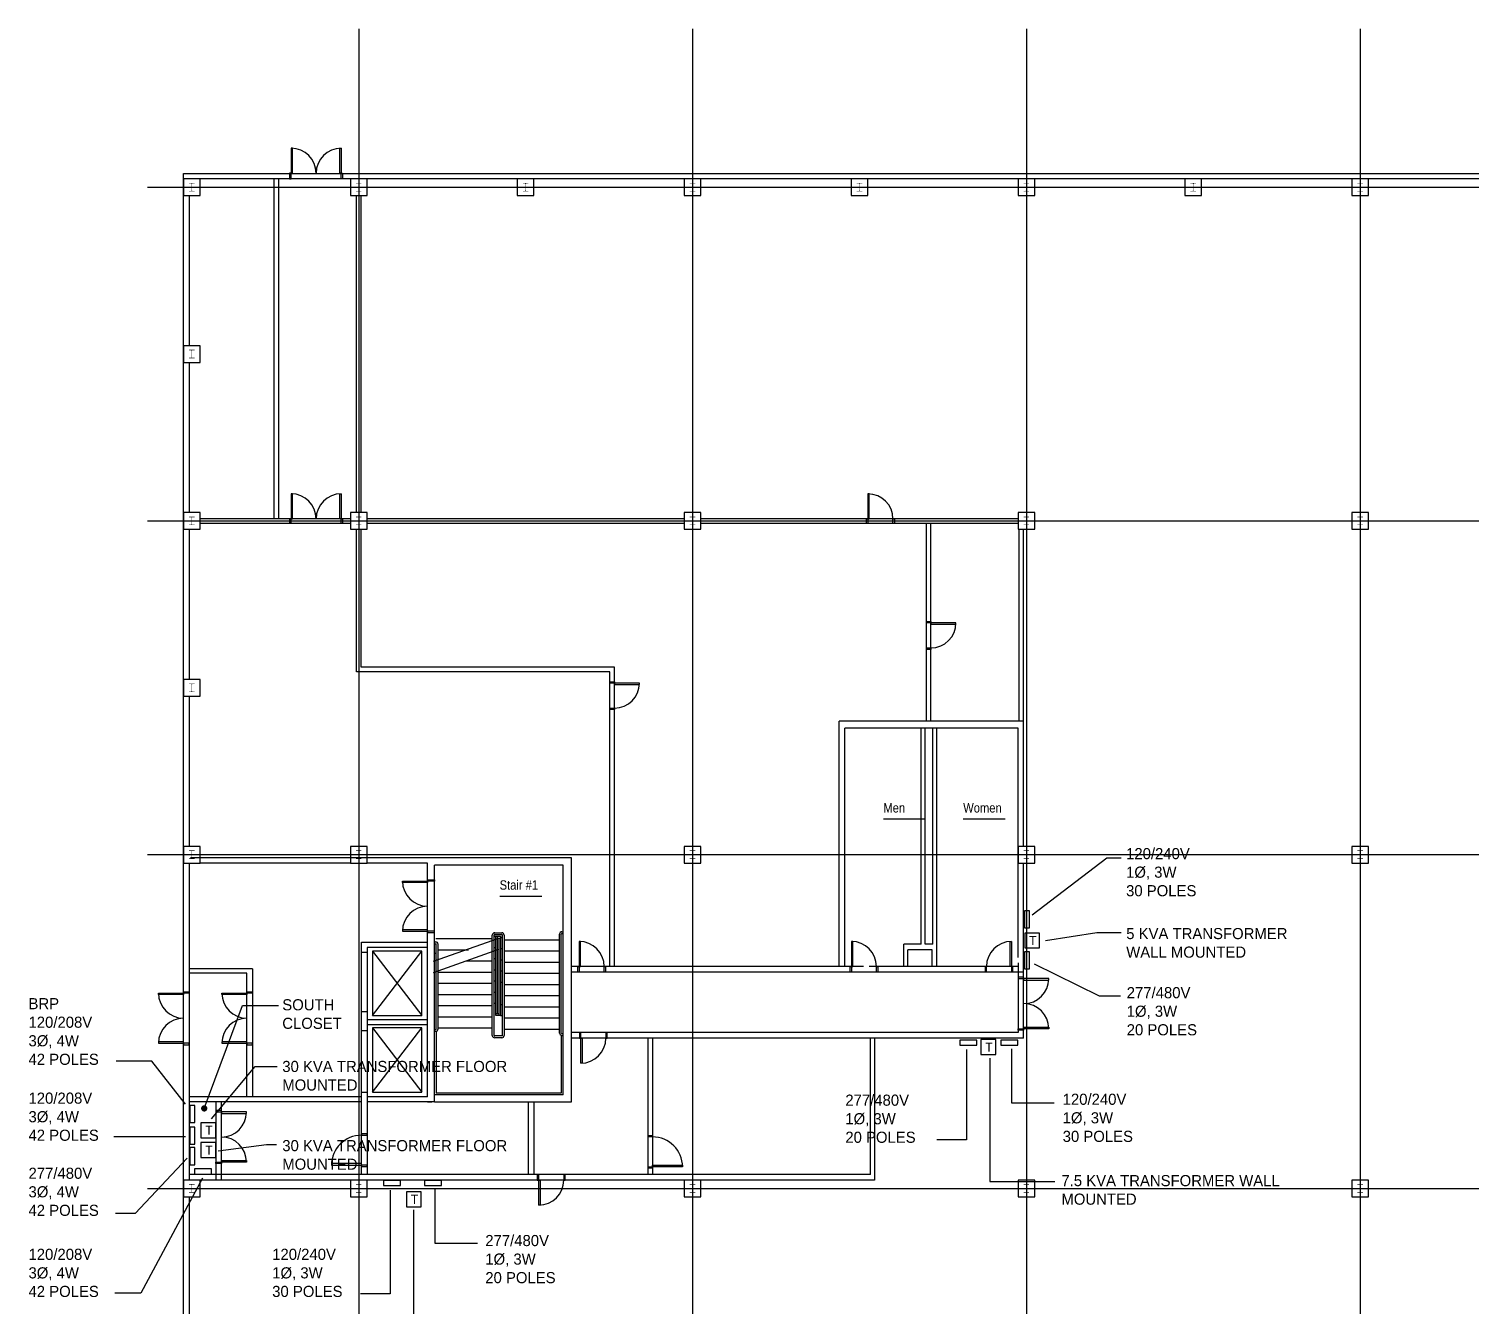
# Model space of a CAD drawing. Header units: inches. Extents: x 6906 to 14988, y -851 to 13048.
# Drawn here: x 6979 to 9053, y 11211 to 13048 of the extents above; entities that cross this region are included whole.
import ezdxf

# ---------------------------------------------------------------- set-up
doc = ezdxf.new("R2010")
doc.units = ezdxf.units.IN
doc.header["$MEASUREMENT"] = 0
doc.layers.add('E-TEXT', color=7, linetype='Continuous')
doc.styles.add('Xref1$0$arial_.85w', font='ARIAL.TTF', dxfattribs={"width": 0.85})
doc.dimstyles.get("Standard").update_dxf_attribs({"dimtxt": 0.18, "dimasz": 0.18, "dimexe": 0.18, "dimexo": 0.0625, "dimgap": 0.09, "dimtad": 0, "dimtih": 1, "dimtoh": 1, "dimdec": 4, "dimzin": 0, "dimdsep": 46, "dimtxsty": 'Standard', "dimcen": 0.09, "dimadec": 0, "dimazin": 0, "dimtfac": 1, "dimtdec": 4, "dimtofl": 0, "dimtmove": 0, "dimatfit": 3, "dimfxl": 0, "dimtolj": 1, "dimtzin": 0, "dimarcsym": 0})

# ---------------------------------------------------------------- blocks, each defined once
blk = doc.blocks.new('Xref1$0$roomname_left_justified')
at = {"linetype": 'Continuous'}
blk.add_line((0.559, 0), (0, 0), dxfattribs=at)
at = {"color": 0, "linetype": 'Continuous', "style": 'Xref1$0$arial_.85w', "width": 0.85}
for tag, p in [('ROOM_NAME', (-0.001, 0.09)), ('ROOM#', (0.004, -0.197))]:
    blk.add_attdef(tag, p, '', height=0.125, dxfattribs=at)
blk = doc.blocks.new('GROUND FL')
h = blk.add_hatch(color=256)
edge = h.paths.add_edge_path()
edge.add_line((-5996, -233.8), (-6004, -233.8))
edge.add_line((-6004, -233.8), (-6004, -233.1))
edge.add_line((-6004, -233.1), (-6001, -233.1))
edge.add_arc((-6001, -232.3), 0.75, 270.0217, 360.0217)
edge.add_line((-6000.2, -232.3), (-6000.3, -223.1))
edge.add_arc((-6001, -223.1), 0.75, 0.0217, 90.0217)
edge.add_line((-6001, -222.4), (-6004, -222.4))
edge.add_line((-6004, -222.4), (-6004, -221.6))
edge.add_line((-6004, -221.6), (-5996, -221.6))
edge.add_line((-5996, -221.6), (-5996, -222.4))
edge.add_line((-5996, -222.4), (-5999, -222.4))
edge.add_arc((-5999, -223.1), 0.75, 90.0217, 180.0217)
edge.add_line((-5999.8, -223.1), (-5999.7, -232.3))
edge.add_arc((-5999, -232.3), 0.75, 180.0217, 270.0217)
edge.add_line((-5999, -233.1), (-5996, -233.1))
edge.add_line((-5996, -233.1), (-5996, -233.8))
h = blk.add_hatch(color=256)
edge = h.paths.add_edge_path()
edge.add_line((-5756, -233.8), (-5764, -233.8))
edge.add_line((-5764, -233.8), (-5764, -233.1))
edge.add_line((-5764, -233.1), (-5761, -233.1))
edge.add_arc((-5761, -232.3), 0.75, 270.0217, 360.0217)
edge.add_line((-5760.2, -232.3), (-5760.3, -223.1))
edge.add_arc((-5761, -223.1), 0.75, 0.0217, 90.0217)
edge.add_line((-5761, -222.4), (-5764, -222.4))
edge.add_line((-5764, -222.4), (-5764, -221.6))
edge.add_line((-5764, -221.6), (-5756, -221.6))
edge.add_line((-5756, -221.6), (-5756, -222.4))
edge.add_line((-5756, -222.4), (-5759, -222.4))
edge.add_arc((-5759, -223.1), 0.75, 90.0217, 180.0217)
edge.add_line((-5759.8, -223.1), (-5759.7, -232.3))
edge.add_arc((-5759, -232.3), 0.75, 180.0217, 270.0217)
edge.add_line((-5759, -233.1), (-5756, -233.1))
edge.add_line((-5756, -233.1), (-5756, -233.8))
h = blk.add_hatch(color=256)
edge = h.paths.add_edge_path()
edge.add_line((-5516, -233.8), (-5524, -233.8))
edge.add_line((-5524, -233.8), (-5524, -233.1))
edge.add_line((-5524, -233.1), (-5521, -233.1))
edge.add_arc((-5521, -232.3), 0.75, 270.0217, 360.0217)
edge.add_line((-5520.2, -232.3), (-5520.3, -223.1))
edge.add_arc((-5521, -223.1), 0.75, 0.0217, 90.0217)
edge.add_line((-5521, -222.4), (-5524, -222.4))
edge.add_line((-5524, -222.4), (-5524, -221.6))
edge.add_line((-5524, -221.6), (-5516, -221.6))
edge.add_line((-5516, -221.6), (-5516, -222.4))
edge.add_line((-5516, -222.4), (-5519, -222.4))
edge.add_arc((-5519, -223.1), 0.75, 90.0217, 180.0217)
edge.add_line((-5519.8, -223.1), (-5519.7, -232.3))
edge.add_arc((-5519, -232.3), 0.75, 180.0217, 270.0217)
edge.add_line((-5519, -233.1), (-5516, -233.1))
edge.add_line((-5516, -233.1), (-5516, -233.8))
h = blk.add_hatch(color=256)
edge = h.paths.add_edge_path()
edge.add_line((-5276, -233.8), (-5284, -233.8))
edge.add_line((-5284, -233.8), (-5284, -233.1))
edge.add_line((-5284, -233.1), (-5281, -233.1))
edge.add_arc((-5281, -232.3), 0.75, 270.0217, 360.0217)
edge.add_line((-5280.2, -232.3), (-5280.3, -223.1))
edge.add_arc((-5281, -223.1), 0.75, 0.0217, 90.0217)
edge.add_line((-5281, -222.4), (-5284, -222.4))
edge.add_line((-5284, -222.4), (-5284, -221.6))
edge.add_line((-5284, -221.6), (-5276, -221.6))
edge.add_line((-5276, -221.6), (-5276, -222.4))
edge.add_line((-5276, -222.4), (-5279, -222.4))
edge.add_arc((-5279, -223.1), 0.75, 90.0217, 180.0217)
edge.add_line((-5279.8, -223.1), (-5279.7, -232.3))
edge.add_arc((-5279, -232.3), 0.75, 180.0217, 270.0217)
edge.add_line((-5279, -233.1), (-5276, -233.1))
edge.add_line((-5276, -233.1), (-5276, -233.8))
h = blk.add_hatch(color=256)
edge = h.paths.add_edge_path()
edge.add_line((-5036, -233.8), (-5044, -233.8))
edge.add_line((-5044, -233.8), (-5044, -233.1))
edge.add_line((-5044, -233.1), (-5041, -233.1))
edge.add_arc((-5041, -232.3), 0.75, 270.0217, 360.0217)
edge.add_line((-5040.2, -232.3), (-5040.3, -223.1))
edge.add_arc((-5041, -223.1), 0.75, 0.0217, 90.0217)
edge.add_line((-5041, -222.4), (-5044, -222.4))
edge.add_line((-5044, -222.4), (-5044, -221.6))
edge.add_line((-5044, -221.6), (-5036, -221.6))
edge.add_line((-5036, -221.6), (-5036, -222.4))
edge.add_line((-5036, -222.4), (-5039, -222.4))
edge.add_arc((-5039, -223.1), 0.75, 90.0217, 180.0217)
edge.add_line((-5039.8, -223.1), (-5039.7, -232.3))
edge.add_arc((-5039, -232.3), 0.75, 180.0217, 270.0217)
edge.add_line((-5039, -233.1), (-5036, -233.1))
edge.add_line((-5036, -233.1), (-5036, -233.8))
h = blk.add_hatch(color=256)
edge = h.paths.add_edge_path()
edge.add_line((-4796, -233.8), (-4804, -233.8))
edge.add_line((-4804, -233.8), (-4804, -233.1))
edge.add_line((-4804, -233.1), (-4801, -233.1))
edge.add_arc((-4801, -232.3), 0.75, 270.0217, 360.0217)
edge.add_line((-4800.2, -232.3), (-4800.3, -223.1))
edge.add_arc((-4801, -223.1), 0.75, 0.0217, 90.0217)
edge.add_line((-4801, -222.4), (-4804, -222.4))
edge.add_line((-4804, -222.4), (-4804, -221.6))
edge.add_line((-4804, -221.6), (-4796, -221.6))
edge.add_line((-4796, -221.6), (-4796, -222.4))
edge.add_line((-4796, -222.4), (-4799, -222.4))
edge.add_arc((-4799, -223.1), 0.75, 90.0217, 180.0217)
edge.add_line((-4799.8, -223.1), (-4799.7, -232.3))
edge.add_arc((-4799, -232.3), 0.75, 180.0217, 270.0217)
edge.add_line((-4799, -233.1), (-4796, -233.1))
edge.add_line((-4796, -233.1), (-4796, -233.8))
h = blk.add_hatch(color=256)
edge = h.paths.add_edge_path()
edge.add_line((-4556, -233.8), (-4564, -233.8))
edge.add_line((-4564, -233.8), (-4564, -233.1))
edge.add_line((-4564, -233.1), (-4561, -233.1))
edge.add_arc((-4561, -232.3), 0.75, 270.0217, 360.0217)
edge.add_line((-4560.2, -232.3), (-4560.3, -223.1))
edge.add_arc((-4561, -223.1), 0.75, 0.0217, 90.0217)
edge.add_line((-4561, -222.4), (-4564, -222.4))
edge.add_line((-4564, -222.4), (-4564, -221.6))
edge.add_line((-4564, -221.6), (-4556, -221.6))
edge.add_line((-4556, -221.6), (-4556, -222.4))
edge.add_line((-4556, -222.4), (-4559, -222.4))
edge.add_arc((-4559, -223.1), 0.75, 90.0217, 180.0217)
edge.add_line((-4559.8, -223.1), (-4559.7, -232.3))
edge.add_arc((-4559, -232.3), 0.75, 180.0217, 270.0217)
edge.add_line((-4559, -233.1), (-4556, -233.1))
edge.add_line((-4556, -233.1), (-4556, -233.8))
h = blk.add_hatch(color=256)
edge = h.paths.add_edge_path()
edge.add_line((-4316, -233.8), (-4324, -233.8))
edge.add_line((-4324, -233.8), (-4324, -233.1))
edge.add_line((-4324, -233.1), (-4321, -233.1))
edge.add_arc((-4321, -232.3), 0.75, 270.0217, 360.0217)
edge.add_line((-4320.2, -232.3), (-4320.3, -223.1))
edge.add_arc((-4321, -223.1), 0.75, 0.0217, 90.0217)
edge.add_line((-4321, -222.4), (-4324, -222.4))
edge.add_line((-4324, -222.4), (-4324, -221.6))
edge.add_line((-4324, -221.6), (-4316, -221.6))
edge.add_line((-4316, -221.6), (-4316, -222.4))
edge.add_line((-4316, -222.4), (-4319, -222.4))
edge.add_arc((-4319, -223.1), 0.75, 90.0217, 180.0217)
edge.add_line((-4319.8, -223.1), (-4319.7, -232.3))
edge.add_arc((-4319, -232.3), 0.75, 180.0217, 270.0217)
edge.add_line((-4319, -233.1), (-4316, -233.1))
edge.add_line((-4316, -233.1), (-4316, -233.8))
h = blk.add_hatch(color=256)
edge = h.paths.add_edge_path()
edge.add_line((-5996, -473.8), (-6004, -473.8))
edge.add_line((-6004, -473.8), (-6004, -473.1))
edge.add_line((-6004, -473.1), (-6001, -473.1))
edge.add_arc((-6001, -472.3), 0.75, 270.0217, 360.0217)
edge.add_line((-6000.2, -472.3), (-6000.3, -463.1))
edge.add_arc((-6001, -463.1), 0.75, 0.0217, 90.0217)
edge.add_line((-6001, -462.4), (-6004, -462.4))
edge.add_line((-6004, -462.4), (-6004, -461.6))
edge.add_line((-6004, -461.6), (-5996, -461.6))
edge.add_line((-5996, -461.6), (-5996, -462.4))
edge.add_line((-5996, -462.4), (-5999, -462.4))
edge.add_arc((-5999, -463.1), 0.75, 90.0217, 180.0217)
edge.add_line((-5999.8, -463.1), (-5999.7, -472.3))
edge.add_arc((-5999, -472.3), 0.75, 180.0217, 270.0217)
edge.add_line((-5999, -473.1), (-5996, -473.1))
edge.add_line((-5996, -473.1), (-5996, -473.8))
h = blk.add_hatch(color=256)
edge = h.paths.add_edge_path()
edge.add_line((-5996, -713.8), (-6004, -713.8))
edge.add_line((-6004, -713.8), (-6004, -713.1))
edge.add_line((-6004, -713.1), (-6001, -713.1))
edge.add_arc((-6001, -712.3), 0.75, 270.0217, 360.0217)
edge.add_line((-6000.2, -712.3), (-6000.3, -703.1))
edge.add_arc((-6001, -703.1), 0.75, 0.0217, 90.0217)
edge.add_line((-6001, -702.4), (-6004, -702.4))
edge.add_line((-6004, -702.4), (-6004, -701.6))
edge.add_line((-6004, -701.6), (-5996, -701.6))
edge.add_line((-5996, -701.6), (-5996, -702.4))
edge.add_line((-5996, -702.4), (-5999, -702.4))
edge.add_arc((-5999, -703.1), 0.75, 90.0217, 180.0217)
edge.add_line((-5999.8, -703.1), (-5999.7, -712.3))
edge.add_arc((-5999, -712.3), 0.75, 180.0217, 270.0217)
edge.add_line((-5999, -713.1), (-5996, -713.1))
edge.add_line((-5996, -713.1), (-5996, -713.8))
h = blk.add_hatch(color=256)
edge = h.paths.add_edge_path()
edge.add_line((-5756, -713.8), (-5764, -713.8))
edge.add_line((-5764, -713.8), (-5764, -713.1))
edge.add_line((-5764, -713.1), (-5761, -713.1))
edge.add_arc((-5761, -712.3), 0.75, 270.0217, 360.0217)
edge.add_line((-5760.2, -712.3), (-5760.3, -703.1))
edge.add_arc((-5761, -703.1), 0.75, 0.0217, 90.0217)
edge.add_line((-5761, -702.4), (-5764, -702.4))
edge.add_line((-5764, -702.4), (-5764, -701.6))
edge.add_line((-5764, -701.6), (-5756, -701.6))
edge.add_line((-5756, -701.6), (-5756, -702.4))
edge.add_line((-5756, -702.4), (-5759, -702.4))
edge.add_arc((-5759, -703.1), 0.75, 90.0217, 180.0217)
edge.add_line((-5759.8, -703.1), (-5759.7, -712.3))
edge.add_arc((-5759, -712.3), 0.75, 180.0217, 270.0217)
edge.add_line((-5759, -713.1), (-5756, -713.1))
edge.add_line((-5756, -713.1), (-5756, -713.8))
h = blk.add_hatch(color=256)
edge = h.paths.add_edge_path()
edge.add_line((-5276, -713.8), (-5284, -713.8))
edge.add_line((-5284, -713.8), (-5284, -713.1))
edge.add_line((-5284, -713.1), (-5281, -713.1))
edge.add_arc((-5281, -712.3), 0.75, 270.0217, 360.0217)
edge.add_line((-5280.2, -712.3), (-5280.3, -703.1))
edge.add_arc((-5281, -703.1), 0.75, 0.0217, 90.0217)
edge.add_line((-5281, -702.4), (-5284, -702.4))
edge.add_line((-5284, -702.4), (-5284, -701.6))
edge.add_line((-5284, -701.6), (-5276, -701.6))
edge.add_line((-5276, -701.6), (-5276, -702.4))
edge.add_line((-5276, -702.4), (-5279, -702.4))
edge.add_arc((-5279, -703.1), 0.75, 90.0217, 180.0217)
edge.add_line((-5279.8, -703.1), (-5279.7, -712.3))
edge.add_arc((-5279, -712.3), 0.75, 180.0217, 270.0217)
edge.add_line((-5279, -713.1), (-5276, -713.1))
edge.add_line((-5276, -713.1), (-5276, -713.8))
h = blk.add_hatch(color=256)
edge = h.paths.add_edge_path()
edge.add_line((-4796, -713.8), (-4804, -713.8))
edge.add_line((-4804, -713.8), (-4804, -713.1))
edge.add_line((-4804, -713.1), (-4801, -713.1))
edge.add_arc((-4801, -712.3), 0.75, 270.0217, 360.0217)
edge.add_line((-4800.2, -712.3), (-4800.3, -703.1))
edge.add_arc((-4801, -703.1), 0.75, 0.0217, 90.0217)
edge.add_line((-4801, -702.4), (-4804, -702.4))
edge.add_line((-4804, -702.4), (-4804, -701.6))
edge.add_line((-4804, -701.6), (-4796, -701.6))
edge.add_line((-4796, -701.6), (-4796, -702.4))
edge.add_line((-4796, -702.4), (-4799, -702.4))
edge.add_arc((-4799, -703.1), 0.75, 90.0217, 180.0217)
edge.add_line((-4799.8, -703.1), (-4799.7, -712.3))
edge.add_arc((-4799, -712.3), 0.75, 180.0217, 270.0217)
edge.add_line((-4799, -713.1), (-4796, -713.1))
edge.add_line((-4796, -713.1), (-4796, -713.8))
h = blk.add_hatch(color=256)
edge = h.paths.add_edge_path()
edge.add_line((-4796, -713.8), (-4804, -713.8))
edge.add_line((-4804, -713.8), (-4804, -713.1))
edge.add_line((-4804, -713.1), (-4801, -713.1))
edge.add_arc((-4801, -712.3), 0.75, 270.0217, 360.0217)
edge.add_line((-4800.2, -712.3), (-4800.3, -703.1))
edge.add_arc((-4801, -703.1), 0.75, 0.0217, 90.0217)
edge.add_line((-4801, -702.4), (-4804, -702.4))
edge.add_line((-4804, -702.4), (-4804, -701.6))
edge.add_line((-4804, -701.6), (-4796, -701.6))
edge.add_line((-4796, -701.6), (-4796, -702.4))
edge.add_line((-4796, -702.4), (-4799, -702.4))
edge.add_arc((-4799, -703.1), 0.75, 90.0217, 180.0217)
edge.add_line((-4799.8, -703.1), (-4799.7, -712.3))
edge.add_arc((-4799, -712.3), 0.75, 180.0217, 270.0217)
edge.add_line((-4799, -713.1), (-4796, -713.1))
edge.add_line((-4796, -713.1), (-4796, -713.8))
h = blk.add_hatch(color=256)
edge = h.paths.add_edge_path()
edge.add_line((-4316, -713.8), (-4324, -713.8))
edge.add_line((-4324, -713.8), (-4324, -713.1))
edge.add_line((-4324, -713.1), (-4321, -713.1))
edge.add_arc((-4321, -712.3), 0.75, 270.0217, 360.0217)
edge.add_line((-4320.2, -712.3), (-4320.3, -703.1))
edge.add_arc((-4321, -703.1), 0.75, 0.0217, 90.0217)
edge.add_line((-4321, -702.4), (-4324, -702.4))
edge.add_line((-4324, -702.4), (-4324, -701.6))
edge.add_line((-4324, -701.6), (-4316, -701.6))
edge.add_line((-4316, -701.6), (-4316, -702.4))
edge.add_line((-4316, -702.4), (-4319, -702.4))
edge.add_arc((-4319, -703.1), 0.75, 90.0217, 180.0217)
edge.add_line((-4319.8, -703.1), (-4319.7, -712.3))
edge.add_arc((-4319, -712.3), 0.75, 180.0217, 270.0217)
edge.add_line((-4319, -713.1), (-4316, -713.1))
edge.add_line((-4316, -713.1), (-4316, -713.8))
h = blk.add_hatch(color=256)
edge = h.paths.add_edge_path()
edge.add_line((-5996, -953.8), (-6004, -953.8))
edge.add_line((-6004, -953.8), (-6004, -953.1))
edge.add_line((-6004, -953.1), (-6001, -953.1))
edge.add_arc((-6001, -952.3), 0.75, 270.0217, 360.0217)
edge.add_line((-6000.2, -952.3), (-6000.3, -943.1))
edge.add_arc((-6001, -943.1), 0.75, 0.0217, 90.0217)
edge.add_line((-6001, -942.4), (-6004, -942.4))
edge.add_line((-6004, -942.4), (-6004, -941.6))
edge.add_line((-6004, -941.6), (-5996, -941.6))
edge.add_line((-5996, -941.6), (-5996, -942.4))
edge.add_line((-5996, -942.4), (-5999, -942.4))
edge.add_arc((-5999, -943.1), 0.75, 90.0217, 180.0217)
edge.add_line((-5999.8, -943.1), (-5999.7, -952.3))
edge.add_arc((-5999, -952.3), 0.75, 180.0217, 270.0217)
edge.add_line((-5999, -953.1), (-5996, -953.1))
edge.add_line((-5996, -953.1), (-5996, -953.8))
h = blk.add_hatch(color=256)
edge = h.paths.add_edge_path()
edge.add_line((-5996, -1193.8), (-6004, -1193.8))
edge.add_line((-6004, -1193.8), (-6004, -1193.1))
edge.add_line((-6004, -1193.1), (-6001, -1193.1))
edge.add_arc((-6001, -1192.3), 0.75, 270.0217, 360.0217)
edge.add_line((-6000.2, -1192.3), (-6000.3, -1183.1))
edge.add_arc((-6001, -1183.1), 0.75, 0.0217, 90.0217)
edge.add_line((-6001, -1182.4), (-6004, -1182.4))
edge.add_line((-6004, -1182.4), (-6004, -1181.6))
edge.add_line((-6004, -1181.6), (-5996, -1181.6))
edge.add_line((-5996, -1181.6), (-5996, -1182.4))
edge.add_line((-5996, -1182.4), (-5999, -1182.4))
edge.add_arc((-5999, -1183.1), 0.75, 90.0217, 180.0217)
edge.add_line((-5999.8, -1183.1), (-5999.7, -1192.3))
edge.add_arc((-5999, -1192.3), 0.75, 180.0217, 270.0217)
edge.add_line((-5999, -1193.1), (-5996, -1193.1))
edge.add_line((-5996, -1193.1), (-5996, -1193.8))
h = blk.add_hatch(color=256)
edge = h.paths.add_edge_path()
edge.add_line((-5756, -1193.8), (-5764, -1193.8))
edge.add_line((-5764, -1193.8), (-5764, -1193.1))
edge.add_line((-5764, -1193.1), (-5761, -1193.1))
edge.add_arc((-5761, -1192.3), 0.75, 270.0217, 360.0217)
edge.add_line((-5760.2, -1192.3), (-5760.3, -1183.1))
edge.add_arc((-5761, -1183.1), 0.75, 0.0217, 90.0217)
edge.add_line((-5761, -1182.4), (-5764, -1182.4))
edge.add_line((-5764, -1182.4), (-5764, -1181.6))
edge.add_line((-5764, -1181.6), (-5756, -1181.6))
edge.add_line((-5756, -1181.6), (-5756, -1182.4))
edge.add_line((-5756, -1182.4), (-5759, -1182.4))
edge.add_arc((-5759, -1183.1), 0.75, 90.0217, 180.0217)
edge.add_line((-5759.8, -1183.1), (-5759.7, -1192.3))
edge.add_arc((-5759, -1192.3), 0.75, 180.0217, 270.0217)
edge.add_line((-5759, -1193.1), (-5756, -1193.1))
edge.add_line((-5756, -1193.1), (-5756, -1193.8))
h = blk.add_hatch(color=256)
edge = h.paths.add_edge_path()
edge.add_line((-5276, -1193.8), (-5284, -1193.8))
edge.add_line((-5284, -1193.8), (-5284, -1193.1))
edge.add_line((-5284, -1193.1), (-5281, -1193.1))
edge.add_arc((-5281, -1192.3), 0.75, 270.0217, 360.0217)
edge.add_line((-5280.2, -1192.3), (-5280.3, -1183.1))
edge.add_arc((-5281, -1183.1), 0.75, 0.0217, 90.0217)
edge.add_line((-5281, -1182.4), (-5284, -1182.4))
edge.add_line((-5284, -1182.4), (-5284, -1181.6))
edge.add_line((-5284, -1181.6), (-5276, -1181.6))
edge.add_line((-5276, -1181.6), (-5276, -1182.4))
edge.add_line((-5276, -1182.4), (-5279, -1182.4))
edge.add_arc((-5279, -1183.1), 0.75, 90.0217, 180.0217)
edge.add_line((-5279.8, -1183.1), (-5279.7, -1192.3))
edge.add_arc((-5279, -1192.3), 0.75, 180.0217, 270.0217)
edge.add_line((-5279, -1193.1), (-5276, -1193.1))
edge.add_line((-5276, -1193.1), (-5276, -1193.8))
h = blk.add_hatch(color=256)
edge = h.paths.add_edge_path()
edge.add_line((-4796, -1193.8), (-4804, -1193.8))
edge.add_line((-4804, -1193.8), (-4804, -1193.1))
edge.add_line((-4804, -1193.1), (-4801, -1193.1))
edge.add_arc((-4801, -1192.3), 0.75, 270.0217, 360.0217)
edge.add_line((-4800.2, -1192.3), (-4800.3, -1183.1))
edge.add_arc((-4801, -1183.1), 0.75, 0.0217, 90.0217)
edge.add_line((-4801, -1182.4), (-4804, -1182.4))
edge.add_line((-4804, -1182.4), (-4804, -1181.6))
edge.add_line((-4804, -1181.6), (-4796, -1181.6))
edge.add_line((-4796, -1181.6), (-4796, -1182.4))
edge.add_line((-4796, -1182.4), (-4799, -1182.4))
edge.add_arc((-4799, -1183.1), 0.75, 90.0217, 180.0217)
edge.add_line((-4799.8, -1183.1), (-4799.7, -1192.3))
edge.add_arc((-4799, -1192.3), 0.75, 180.0217, 270.0217)
edge.add_line((-4799, -1193.1), (-4796, -1193.1))
edge.add_line((-4796, -1193.1), (-4796, -1193.8))
h = blk.add_hatch(color=256)
edge = h.paths.add_edge_path()
edge.add_line((-4316, -1193.8), (-4324, -1193.8))
edge.add_line((-4324, -1193.8), (-4324, -1193.1))
edge.add_line((-4324, -1193.1), (-4321, -1193.1))
edge.add_arc((-4321, -1192.3), 0.75, 270.0217, 360.0217)
edge.add_line((-4320.2, -1192.3), (-4320.3, -1183.1))
edge.add_arc((-4321, -1183.1), 0.75, 0.0217, 90.0217)
edge.add_line((-4321, -1182.4), (-4324, -1182.4))
edge.add_line((-4324, -1182.4), (-4324, -1181.6))
edge.add_line((-4324, -1181.6), (-4316, -1181.6))
edge.add_line((-4316, -1181.6), (-4316, -1182.4))
edge.add_line((-4316, -1182.4), (-4319, -1182.4))
edge.add_arc((-4319, -1183.1), 0.75, 90.0217, 180.0217)
edge.add_line((-4319.8, -1183.1), (-4319.7, -1192.3))
edge.add_arc((-4319, -1192.3), 0.75, 180.0217, 270.0217)
edge.add_line((-4319, -1193.1), (-4316, -1193.1))
edge.add_line((-4316, -1193.1), (-4316, -1193.8))
h = blk.add_hatch(color=256)
edge = h.paths.add_edge_path()
edge.add_line((-5996, -1673.8), (-6004, -1673.8))
edge.add_line((-6004, -1673.8), (-6004, -1673.1))
edge.add_line((-6004, -1673.1), (-6001, -1673.1))
edge.add_arc((-6001, -1672.3), 0.75, 270.0217, 360.0217)
edge.add_line((-6000.2, -1672.3), (-6000.3, -1663.1))
edge.add_arc((-6001, -1663.1), 0.75, 0.0217, 90.0217)
edge.add_line((-6001, -1662.4), (-6004, -1662.4))
edge.add_line((-6004, -1662.4), (-6004, -1661.6))
edge.add_line((-6004, -1661.6), (-5996, -1661.6))
edge.add_line((-5996, -1661.6), (-5996, -1662.4))
edge.add_line((-5996, -1662.4), (-5999, -1662.4))
edge.add_arc((-5999, -1663.1), 0.75, 90.0217, 180.0217)
edge.add_line((-5999.8, -1663.1), (-5999.7, -1672.3))
edge.add_arc((-5999, -1672.3), 0.75, 180.0217, 270.0217)
edge.add_line((-5999, -1673.1), (-5996, -1673.1))
edge.add_line((-5996, -1673.1), (-5996, -1673.8))
h = blk.add_hatch(color=256)
edge = h.paths.add_edge_path()
edge.add_line((-5756, -1673.8), (-5764, -1673.8))
edge.add_line((-5764, -1673.8), (-5764, -1673.1))
edge.add_line((-5764, -1673.1), (-5761, -1673.1))
edge.add_arc((-5761, -1672.3), 0.75, 270.0217, 360.0217)
edge.add_line((-5760.2, -1672.3), (-5760.3, -1663.1))
edge.add_arc((-5761, -1663.1), 0.75, 0.0217, 90.0217)
edge.add_line((-5761, -1662.4), (-5764, -1662.4))
edge.add_line((-5764, -1662.4), (-5764, -1661.6))
edge.add_line((-5764, -1661.6), (-5756, -1661.6))
edge.add_line((-5756, -1661.6), (-5756, -1662.4))
edge.add_line((-5756, -1662.4), (-5759, -1662.4))
edge.add_arc((-5759, -1663.1), 0.75, 90.0217, 180.0217)
edge.add_line((-5759.8, -1663.1), (-5759.7, -1672.3))
edge.add_arc((-5759, -1672.3), 0.75, 180.0217, 270.0217)
edge.add_line((-5759, -1673.1), (-5756, -1673.1))
edge.add_line((-5756, -1673.1), (-5756, -1673.8))
h = blk.add_hatch(color=256)
edge = h.paths.add_edge_path()
edge.add_line((-5276, -1673.8), (-5284, -1673.8))
edge.add_line((-5284, -1673.8), (-5284, -1673.1))
edge.add_line((-5284, -1673.1), (-5281, -1673.1))
edge.add_arc((-5281, -1672.3), 0.75, 270.0217, 360.0217)
edge.add_line((-5280.2, -1672.3), (-5280.3, -1663.1))
edge.add_arc((-5281, -1663.1), 0.75, 0.0217, 90.0217)
edge.add_line((-5281, -1662.4), (-5284, -1662.4))
edge.add_line((-5284, -1662.4), (-5284, -1661.6))
edge.add_line((-5284, -1661.6), (-5276, -1661.6))
edge.add_line((-5276, -1661.6), (-5276, -1662.4))
edge.add_line((-5276, -1662.4), (-5279, -1662.4))
edge.add_arc((-5279, -1663.1), 0.75, 90.0217, 180.0217)
edge.add_line((-5279.8, -1663.1), (-5279.7, -1672.3))
edge.add_arc((-5279, -1672.3), 0.75, 180.0217, 270.0217)
edge.add_line((-5279, -1673.1), (-5276, -1673.1))
edge.add_line((-5276, -1673.1), (-5276, -1673.8))
h = blk.add_hatch(color=256)
edge = h.paths.add_edge_path()
edge.add_line((-4796, -1673.8), (-4804, -1673.8))
edge.add_line((-4804, -1673.8), (-4804, -1673.1))
edge.add_line((-4804, -1673.1), (-4801, -1673.1))
edge.add_arc((-4801, -1672.3), 0.75, 270.0217, 360.0217)
edge.add_line((-4800.2, -1672.3), (-4800.3, -1663.1))
edge.add_arc((-4801, -1663.1), 0.75, 0.0217, 90.0217)
edge.add_line((-4801, -1662.4), (-4804, -1662.4))
edge.add_line((-4804, -1662.4), (-4804, -1661.6))
edge.add_line((-4804, -1661.6), (-4796, -1661.6))
edge.add_line((-4796, -1661.6), (-4796, -1662.4))
edge.add_line((-4796, -1662.4), (-4799, -1662.4))
edge.add_arc((-4799, -1663.1), 0.75, 90.0217, 180.0217)
edge.add_line((-4799.8, -1663.1), (-4799.7, -1672.3))
edge.add_arc((-4799, -1672.3), 0.75, 180.0217, 270.0217)
edge.add_line((-4799, -1673.1), (-4796, -1673.1))
edge.add_line((-4796, -1673.1), (-4796, -1673.8))
h = blk.add_hatch(color=256)
edge = h.paths.add_edge_path()
edge.add_line((-4316, -1673.8), (-4324, -1673.8))
edge.add_line((-4324, -1673.8), (-4324, -1673.1))
edge.add_line((-4324, -1673.1), (-4321, -1673.1))
edge.add_arc((-4321, -1672.3), 0.75, 270.0217, 360.0217)
edge.add_line((-4320.2, -1672.3), (-4320.3, -1663.1))
edge.add_arc((-4321, -1663.1), 0.75, 0.0217, 90.0217)
edge.add_line((-4321, -1662.4), (-4324, -1662.4))
edge.add_line((-4324, -1662.4), (-4324, -1661.6))
edge.add_line((-4324, -1661.6), (-4316, -1661.6))
edge.add_line((-4316, -1661.6), (-4316, -1662.4))
edge.add_line((-4316, -1662.4), (-4319, -1662.4))
edge.add_arc((-4319, -1663.1), 0.75, 90.0217, 180.0217)
edge.add_line((-4319.8, -1663.1), (-4319.7, -1672.3))
edge.add_arc((-4319, -1672.3), 0.75, 180.0217, 270.0217)
edge.add_line((-4319, -1673.1), (-4316, -1673.1))
edge.add_line((-4316, -1673.1), (-4316, -1673.8))
at = {"ltscale": 0.7}
for p, q in [((-5760, 0), (-5760, -2689)), ((-5280, 0), (-5280, -2689)), ((-4800, 0), (-4800, -2689)), ((-4320, 0), (-4320, -2689)), ((-6063.5, -227.7), (76.1, -227.7)), ((-6063.5, -707.7), (76.1, -707.7)), ((-6063.5, -1187.7), (76.1, -1187.7)), ((-6063.5, -1667.7), (76.1, -1667.7))]:
    blk.add_line(p, q, dxfattribs=at)
for p, q in [((-6012, -207.8), (20, -207.8)), ((-6012, -2647.7), (-6012, -207.8)), ((12, -215.8), (-6002.1, -215.8)), ((-6004, -239.7), (-6004, -455.8)), ((-6004, -479.7), (-6004, -695.8)), ((-6004, -719.7), (-6004, -935.8)), ((-6004, -959.7), (-6004, -1175.8)), ((-4812, -1006), (-5060.9, -1006)), ((-6004, -1199.7), (-6004, -1655.8)), ((-5454.2, -1192.3), (-6002.1, -1192.3)), ((-5772, -1199.7), (-5988, -1199.7)), ((-5661.1, -1199.7), (-5748, -1199.7)), ((-5661.1, -1535.8), (-5661.1, -1199.7)), ((-5466.1, -1203), (-5651, -1203)), ((-5756, -1313.4), (-5661.1, -1313.4)), ((-5756, -1535.8), (-5756, -1313.4)), ((-5748, -1321.4), (-5748, -1535.8)), ((-5661.1, -1321.4), (-5748, -1321.4)), ((-5740.1, -1419.2), (-5669.1, -1326.6)), ((-5740.1, -1326.6), (-5669.1, -1419.2)), ((-5652.3, -1341), (-5558.6, -1307.8)), ((-5652.3, -1357), (-5558.6, -1323.8)), ((-5748, -1328.5), (-5756, -1328.5)), ((-4811.9, -1343.5), (-4811.9, -1443.5)), ((-4803.9, -1451.6), (-4803.9, -1343.5)), ((-5920.8, -1535.8), (-5920.8, -1358)), ((-5912.8, -1352.1), (-5912.8, -1535.8)), ((-4907.8, -1348.5), (-4930.3, -1348.5)), ((-5748, -1413.9), (-5756, -1413.9)), ((-5748, -1424.6), (-5661.1, -1424.6)), ((-5748, -1441.2), (-5756, -1441.2)), ((-5661.1, -1432.6), (-5748, -1432.6)), ((-5740.1, -1529.4), (-5669.1, -1436.9)), ((-5740.1, -1436.9), (-5669.1, -1529.4)), ((-5648.4, -1441.6), (-5648.4, -1530.6)), ((-5468.7, -1447.5), (-5468.7, -1530.6)), ((-5343.6, -1647.6), (-5343.6, -1451.6)), ((-5337.5, -1451.6), (-5337.5, -1647.6)), ((-5024.2, -1647.6), (-5024.2, -1451.6)), ((-5018.2, -1451.6), (-5018.2, -1655.8)), ((-5756, -1647.6), (-5756, -1506.4)), ((-5748, -1506.4), (-5748, -1647.6)), ((-5466.1, -1496.9), (-5466.1, -1496.2)), ((-5748, -1529.9), (-5756, -1529.9)), ((-5756, -1535.8), (-6004, -1535.8)), ((-5756, -1543.3), (-6004, -1543.3)), ((-5965.5, -1543.3), (-5965.5, -1655.8)), ((-5957.5, -1655.8), (-5957.5, -1543.3)), ((-5661.1, -1535.8), (-5748, -1535.8)), ((-5651, -1543.3), (-5748, -1543.3)), ((-5661.1, -1543.3), (-5654.8, -1543.3)), ((-5651, -1543.3), (-5454.2, -1543.3)), ((-5516.1, -1647.6), (-5516.1, -1543.3)), ((-5508.1, -1543.3), (-5508.1, -1647.6)), ((-6004, -1679.7), (-6004, -2135.8))]:
    blk.add_line(p, q)
at = {"linetype": 'Continuous', "lineweight": -3}
for p, q in [((-5881.4, -704.8), (-5881.4, -215.8)), ((-5763.2, -695.6), (-5763.2, -239.7)), ((-5772, -711.4), (-5988, -711.4)), ((-5763.2, -924.6), (-5763.2, -719.7)), ((-5292, -711.4), (-5748, -711.4)), ((-4812.3, -711.4), (-5268, -711.4)), ((-4943.8, -995.9), (-4943.8, -711.4)), ((-4810.5, -995.9), (-4810.5, -719.7)), ((-5399.1, -924.6), (-5763.2, -924.6)), ((-5399.1, -1348.5), (-5399.1, -924.6)), ((-4803.9, -995.9), (-5069, -995.9)), ((-5069, -1348.5), (-5069, -995.9)), ((-4951.4, -1316.4), (-4951.4, -1006)), ((-4934.7, -1316.4), (-4934.7, -1006)), ((-4812, -1335.4), (-4812, -1006)), ((-5454.2, -1543.3), (-5454.2, -1192.3)), ((-5651, -1543.3), (-5651, -1203)), ((-5466.1, -1533.2), (-5466.1, -1203)), ((-4976.2, -1348.5), (-4976.2, -1316.4)), ((-4935.2, -1324.5), (-4970.4, -1324.5)), ((-5920.8, -1358), (-6004, -1358)), ((-4803.9, -1356.6), (-5454.2, -1356.6)), ((-4803.9, -1451.6), (-5454.2, -1451.6)), ((-5466.1, -1533.2), (-5651, -1533.2)), ((-5468.7, -1530.6), (-5648.4, -1530.6)), ((-5018.2, -1655.8), (-6002.1, -1655.8))]:
    blk.add_line(p, q, dxfattribs=at)
at = {"lineweight": -3}
for p, q in [((-5874.7, -704.8), (-5874.7, -215.8)), ((-5756.5, -695.6), (-5756.5, -239.7)), ((-5772, -704.8), (-5988, -704.8)), ((-5292, -704.8), (-5748, -704.8)), ((-4812.3, -704.8), (-5268, -704.8)), ((-5756.5, -917.9), (-5756.5, -719.7)), ((-4937.2, -995.9), (-4937.2, -711.4)), ((-4803.9, -775.5), (-4803.9, -719.7)), ((-4803.9, -995.9), (-4803.9, -719.7)), ((-5392.4, -917.9), (-5756.5, -917.9)), ((-5392.4, -1348.5), (-5392.4, -917.9)), ((-5060.9, -1348.5), (-5060.9, -1006)), ((-4945.5, -1316.4), (-4945.5, -1006)), ((-4928.8, -1348.5), (-4928.8, -1006)), ((-4803.9, -1175.8), (-4803.9, -995.9)), ((-4803.9, -1343.5), (-4803.9, -1199.7)), ((-4803.9, -1263.7), (-4803.9, -1199.7)), ((-5567.9, -1447.7), (-5567.9, -1303.3)), ((-5565.3, -1447.7), (-5565.3, -1303.3)), ((-5565.3, -1305), (-5562.8, -1305)), ((-5564.5, -1299.9), (-5554.3, -1299.9)), ((-5564.5, -1302.5), (-5554.3, -1302.5)), ((-5562.8, -1305), (-5556, -1305)), ((-5562.8, -1419.1), (-5562.8, -1305)), ((-5560.3, -1416.6), (-5560.3, -1305)), ((-5556, -1305), (-5556, -1390.6)), ((-5553.5, -1303.3), (-5553.5, -1390.6)), ((-5551, -1303.3), (-5551, -1390.6)), ((-5471.2, -1444.2), (-5471.2, -1301.9)), ((-5468.7, -1444.2), (-5468.7, -1301.9)), ((-5467.8, -1298.5), (-5466.1, -1298.5)), ((-5467.8, -1301.1), (-5466.1, -1301.1)), ((-5651, -1313.2), (-5649.3, -1313.2)), ((-5651, -1315.8), (-5649.3, -1315.8)), ((-5648.9, -1308.4), (-5567.9, -1308.4)), ((-5648.4, -1438.3), (-5648.4, -1316.6)), ((-5645.9, -1438.3), (-5645.9, -1316.6)), ((-5645.2, -1324.5), (-5602, -1324.5)), ((-5565.3, -1321.1), (-5562.8, -1321.1)), ((-5560.3, -1307.6), (-5556, -1307.6)), ((-5558.6, -1307.6), (-5558.6, -1390.6)), ((-5556, -1306.7), (-5553.5, -1306.7)), ((-5556, -1322.8), (-5553.5, -1322.8)), ((-5551, -1310.1), (-5471.2, -1310.1)), ((-5551, -1326.2), (-5471.2, -1326.2)), ((-4951.4, -1316.4), (-4976.2, -1316.4)), ((-4970.4, -1348.5), (-4970.4, -1324.5)), ((-4934.7, -1316.4), (-4945.5, -1316.4)), ((-4935.2, -1348.5), (-4935.2, -1324.5)), ((-5651, -1329.3), (-5648.4, -1329.3)), ((-5605.7, -1340.5), (-5567.9, -1340.5)), ((-5565.3, -1337.1), (-5562.8, -1337.1)), ((-5556, -1338.8), (-5553.5, -1338.8)), ((-5551, -1342.2), (-5471.2, -1342.2)), ((-5912.8, -1352.1), (-6004, -1352.1)), ((-5645.9, -1356.6), (-5567.9, -1356.6)), ((-5565.3, -1353.2), (-5562.8, -1353.2)), ((-5556, -1354.9), (-5553.5, -1354.9)), ((-5551, -1358.3), (-5471.2, -1358.3)), ((-5034.2, -1348.5), (-5454.2, -1348.5)), ((-4812, -1348.5), (-5026.1, -1348.5)), ((-5645.9, -1372.6), (-5567.9, -1372.6)), ((-5645.9, -1388.7), (-5567.9, -1388.7)), ((-5565.3, -1369.2), (-5562.8, -1369.2)), ((-5565.3, -1385.3), (-5562.8, -1385.3)), ((-5558.6, -1385.9), (-5558.6, -1419.1)), ((-5556, -1370.9), (-5553.5, -1370.9)), ((-5556, -1387), (-5556, -1419.1)), ((-5553.5, -1388.1), (-5553.5, -1447.7)), ((-5551, -1374.3), (-5471.2, -1374.3)), ((-5551, -1389.2), (-5551, -1447.7)), ((-5645.9, -1404.7), (-5567.9, -1404.7)), ((-5565.3, -1401.3), (-5562.8, -1401.3)), ((-5556, -1403), (-5553.5, -1403)), ((-5551, -1390.4), (-5471.2, -1390.4)), ((-5551, -1406.4), (-5471.2, -1406.4)), ((-5645.9, -1420.8), (-5567.9, -1420.8)), ((-5558.6, -1416.6), (-5562.8, -1416.6)), ((-5556, -1419.1), (-5562.8, -1419.1)), ((-5556, -1419.1), (-5553.5, -1419.1)), ((-5551, -1422.5), (-5471.2, -1422.5)), ((-5651, -1439.2), (-5649.3, -1439.2)), ((-5651, -1441.7), (-5649.3, -1441.7)), ((-5645.9, -1436.9), (-5567.9, -1436.9)), ((-5554.3, -1448.5), (-5564.5, -1448.5)), ((-5554.3, -1451), (-5564.5, -1451)), ((-5551, -1438.5), (-5471.2, -1438.5)), ((-5467.8, -1445.1), (-5466.1, -1445.1)), ((-5467.8, -1447.6), (-5466.1, -1447.6)), ((-4811.9, -1443.5), (-5454.2, -1443.5)), ((-5024.2, -1647.6), (-6004, -1647.6))]:
    blk.add_line(p, q, dxfattribs=at)
at = {"linetype": 'Continuous', "lineweight": -3}
for points in [[(-5857.3, -207.7), (-5855.3, -207.7), (-5855.3, -171.7), (-5857.3, -171.7)], [(-5785.3, -207.7), (-5787.3, -207.7), (-5787.3, -171.7), (-5785.3, -171.7)], [(-5857.3, -207.7), (-5859.3, -207.7), (-5859.3, -215.7), (-5857.3, -215.7)], [(-5785.3, -207.7), (-5783.3, -207.7), (-5783.3, -215.7), (-5785.3, -215.7)], [(-5857.3, -704.7), (-5855.3, -704.7), (-5855.3, -668.7), (-5857.3, -668.7)], [(-5785.3, -704.7), (-5787.3, -704.7), (-5787.3, -668.7), (-5785.3, -668.7)], [(-5027.8, -704.8), (-5025.8, -704.8), (-5025.8, -668.8), (-5027.8, -668.8)], [(-4937.2, -854.4), (-4937.2, -856.4), (-4901.2, -856.4), (-4901.2, -854.4)], [(-5392.4, -941), (-5392.4, -943), (-5356.4, -943), (-5356.4, -941)], [(-5661.1, -1225.8), (-5661.1, -1227.8), (-5697.1, -1227.8), (-5697.1, -1225.8)], [(-5661.1, -1225.8), (-5661.1, -1223.8), (-5651, -1223.8), (-5651, -1225.8)], [(-5661.1, -1297.8), (-5661.1, -1295.8), (-5697.1, -1295.8), (-5697.1, -1297.8)], [(-5661.1, -1297.8), (-5661.1, -1299.8), (-5651, -1299.8), (-5651, -1297.8)], [(-5443, -1348.5), (-5441, -1348.5), (-5441, -1312.5), (-5443, -1312.5)], [(-5051.5, -1348.5), (-5049.5, -1348.5), (-5049.5, -1312.5), (-5051.5, -1312.5)], [(-4821.4, -1348.5), (-4823.4, -1348.5), (-4823.4, -1312.5), (-4821.4, -1312.5)], [(-4803.9, -1366), (-4803.9, -1364), (-4811.9, -1364), (-4811.9, -1366)], [(-4803.9, -1366), (-4803.9, -1368), (-4767.9, -1368), (-4767.9, -1366)], [(-6012, -1387), (-6012, -1389), (-6048, -1389), (-6048, -1387)], [(-6012, -1387), (-6012, -1385), (-6004, -1385), (-6004, -1387)], [(-5920.8, -1387), (-5920.8, -1389), (-5956.8, -1389), (-5956.8, -1387)], [(-5920.8, -1387), (-5920.8, -1385), (-5912.8, -1385), (-5912.8, -1387)], [(-5440.6, -1451.6), (-5438.6, -1451.6), (-5438.6, -1487.6), (-5440.6, -1487.6)], [(-4803.9, -1438), (-4803.9, -1440), (-4811.9, -1440), (-4811.9, -1438)], [(-4803.9, -1438), (-4803.9, -1436), (-4767.9, -1436), (-4767.9, -1438)], [(-6012, -1459), (-6012, -1457), (-6048, -1457), (-6048, -1459)], [(-6012, -1459), (-6012, -1461), (-6004, -1461), (-6004, -1459)], [(-5920.8, -1459), (-5920.8, -1457), (-5956.8, -1457), (-5956.8, -1459)], [(-5920.8, -1459), (-5920.8, -1461), (-5912.8, -1461), (-5912.8, -1459)], [(-5957.5, -1557.8), (-5957.5, -1555.8), (-5965.5, -1555.8), (-5965.5, -1557.8)], [(-5957.5, -1557.8), (-5957.5, -1559.8), (-5921.5, -1559.8), (-5921.5, -1557.8)], [(-5756, -1589.2), (-5756, -1591.2), (-5748, -1591.2), (-5748, -1589.2)], [(-5337.5, -1591.6), (-5337.5, -1593.6), (-5343.6, -1593.6), (-5343.6, -1591.6)], [(-5957.5, -1629.8), (-5957.5, -1631.8), (-5965.5, -1631.8), (-5965.5, -1629.8)], [(-5957.5, -1629.8), (-5957.5, -1627.8), (-5921.5, -1627.8), (-5921.5, -1629.8)], [(-5756, -1634.4), (-5756, -1632), (-5799.2, -1632), (-5799.2, -1634.4)], [(-5756, -1634.4), (-5756, -1636.4), (-5748, -1636.4), (-5748, -1634.4)], [(-5337.5, -1636.8), (-5337.5, -1638.8), (-5343.6, -1638.8), (-5343.6, -1636.8)], [(-5337.5, -1636.8), (-5337.5, -1634.4), (-5294.3, -1634.4), (-5294.3, -1636.8)], [(-5501.2, -1655.8), (-5499.2, -1655.8), (-5499.2, -1691.8), (-5501.2, -1691.8)]]:
    blk.add_lwpolyline(points, close=True, dxfattribs=at)
for points in [[(-6012, -239.7), (-5988, -239.7), (-5988, -215.8), (-6012, -215.8)], [(-5772, -239.7), (-5748, -239.7), (-5748, -215.8), (-5772, -215.8)], [(-5532, -239.7), (-5508, -239.7), (-5508, -215.8), (-5532, -215.8)], [(-5292, -239.7), (-5268, -239.7), (-5268, -215.8), (-5292, -215.8)], [(-5052, -239.7), (-5028, -239.7), (-5028, -215.8), (-5052, -215.8)], [(-4812, -239.7), (-4788, -239.7), (-4788, -215.8), (-4812, -215.8)], [(-4572, -239.7), (-4548, -239.7), (-4548, -215.8), (-4572, -215.8)], [(-4332, -239.7), (-4308, -239.7), (-4308, -215.8), (-4332, -215.8)], [(-6012, -479.7), (-5988, -479.7), (-5988, -455.8), (-6012, -455.8)], [(-6012, -719.7), (-5988, -719.7), (-5988, -695.8), (-6012, -695.8)], [(-5772, -719.7), (-5748, -719.7), (-5748, -695.8), (-5772, -695.8)], [(-5292, -719.7), (-5268, -719.7), (-5268, -695.8), (-5292, -695.8)], [(-4812, -719.7), (-4788, -719.7), (-4788, -695.8), (-4812, -695.8)], [(-4812, -719.7), (-4788, -719.7), (-4788, -695.8), (-4812, -695.8)], [(-4332, -719.7), (-4308, -719.7), (-4308, -695.8), (-4332, -695.8)], [(-6012, -959.7), (-5988, -959.7), (-5988, -935.8), (-6012, -935.8)], [(-6012, -1199.7), (-5988, -1199.7), (-5988, -1175.8), (-6012, -1175.8)], [(-5772, -1199.7), (-5748, -1199.7), (-5748, -1175.8), (-5772, -1175.8)], [(-5292, -1199.7), (-5268, -1199.7), (-5268, -1175.8), (-5292, -1175.8)], [(-4812, -1199.7), (-4788, -1199.7), (-4788, -1175.8), (-4812, -1175.8)], [(-4332, -1199.7), (-4308, -1199.7), (-4308, -1175.8), (-4332, -1175.8)], [(-5740.1, -1419.2), (-5669.1, -1419.2), (-5669.1, -1326.6), (-5740.1, -1326.6)], [(-5740.1, -1529.4), (-5669.1, -1529.4), (-5669.1, -1436.9), (-5740.1, -1436.9)], [(-6012, -1679.7), (-5988, -1679.7), (-5988, -1655.8), (-6012, -1655.8)], [(-5772, -1679.7), (-5748, -1679.7), (-5748, -1655.8), (-5772, -1655.8)], [(-5292, -1679.7), (-5268, -1679.7), (-5268, -1655.8), (-5292, -1655.8)], [(-4812, -1679.7), (-4788, -1679.7), (-4788, -1655.8), (-4812, -1655.8)], [(-4332, -1679.7), (-4308, -1679.7), (-4308, -1655.8), (-4332, -1655.8)]]:
    blk.add_lwpolyline(points, close=True)
for points in [[(-5857.3, -711.4), (-5857.3, -704.7), (-5859.3, -704.7), (-5859.3, -711.4)], [(-5785.3, -711.4), (-5785.3, -704.7), (-5783.3, -704.7), (-5783.3, -711.4)], [(-5029.8, -711.4), (-5029.8, -704.8), (-5027.8, -704.8), (-5027.8, -711.4)], [(-4991.8, -711.4), (-4991.8, -704.8), (-4989.8, -704.8), (-4989.8, -711.4)], [(-4943.8, -852.4), (-4937.2, -852.4), (-4937.2, -854.4), (-4943.8, -854.4)], [(-4943.8, -890.4), (-4937.2, -890.4), (-4937.2, -892.4), (-4943.8, -892.4)], [(-5399.1, -939), (-5392.4, -939), (-5392.4, -941), (-5399.1, -941)], [(-5399.1, -977), (-5392.4, -977), (-5392.4, -979), (-5399.1, -979)], [(-5445, -1356.6), (-5445, -1348.5), (-5443, -1348.5), (-5443, -1356.6)], [(-5407, -1356.6), (-5407, -1348.5), (-5405, -1348.5), (-5405, -1356.6)], [(-5053.5, -1356.6), (-5053.5, -1348.5), (-5051.5, -1348.5), (-5051.5, -1356.6)], [(-5015.5, -1356.6), (-5015.5, -1348.5), (-5013.5, -1348.5), (-5013.5, -1356.6)], [(-4857.4, -1356.6), (-4857.4, -1348.5), (-4859.4, -1348.5), (-4859.4, -1356.6)], [(-4819.4, -1356.6), (-4819.4, -1348.5), (-4821.4, -1348.5), (-4821.4, -1356.6)], [(-5442.6, -1443.5), (-5442.6, -1451.6), (-5440.6, -1451.6), (-5440.6, -1443.5)], [(-5404.6, -1443.5), (-5404.6, -1451.6), (-5402.6, -1451.6), (-5402.6, -1443.5)], [(-5503.2, -1647.7), (-5503.2, -1655.8), (-5501.2, -1655.8), (-5501.2, -1647.7)], [(-5465.2, -1647.7), (-5465.2, -1655.8), (-5463.2, -1655.8), (-5463.2, -1647.7)]]:
    blk.add_lwpolyline(points, dxfattribs=at)
for centre, radius, start, end in [((-5857.3, -207.7), 36, 0, 90), ((-5785.3, -207.7), 36, 90, 180), ((-5857.3, -704.7), 36, 0, 90), ((-5785.3, -704.7), 36, 90, 180), ((-5027.8, -704.8), 36, 0, 90), ((-4937.2, -854.4), 36, 270, 0), ((-5392.4, -941), 36, 270, 0), ((-5661.1, -1225.8), 36, 180, 270), ((-5661.1, -1297.8), 36, 90, 180), ((-5443, -1348.5), 36, 0, 90), ((-5051.5, -1348.5), 36, 0, 90), ((-4821.4, -1348.5), 36, 90, 180), ((-4803.9, -1366), 36, 270, 0), ((-6012, -1387), 36, 180, 270), ((-5920.8, -1387), 36, 180, 270), ((-4803.9, -1438), 36, 0, 90), ((-6012, -1459), 36, 90, 180), ((-5920.8, -1459), 36, 90, 180), ((-5440.6, -1451.6), 36, 270, 0), ((-5957.5, -1557.8), 36, 270, 0), ((-5957.5, -1629.8), 36, 0, 90), ((-5756, -1634.4), 43.2, 90, 180), ((-5337.5, -1636.8), 43.2, 0, 90), ((-5501.2, -1655.8), 36, 270, 0)]:
    blk.add_arc(centre, radius, start, end, dxfattribs=at)
at = {"lineweight": -3}
for centre, radius, start, end in [((-5564.5, -1303.3), 3.38, 90, 180), ((-5564.5, -1303.3), 0.845, 90, 180), ((-5554.3, -1303.3), 3.38, 0, 90), ((-5554.3, -1303.3), 0.845, 0, 90), ((-5467.8, -1301.9), 3.38, 90, 180), ((-5467.8, -1301.9), 0.845, 90, 180), ((-5649.3, -1316.6), 3.38, 0, 90), ((-5649.3, -1316.6), 0.845, 0, 90), ((-5649.3, -1438.3), 0.845, 270, 0), ((-5649.3, -1438.3), 3.38, 270, 0), ((-5564.5, -1447.7), 3.38, 180, 270), ((-5564.5, -1447.7), 0.845, 180, 270), ((-5554.3, -1447.7), 3.38, 270, 0), ((-5554.3, -1447.7), 0.845, 270, 0), ((-5467.8, -1444.2), 3.38, 180, 270), ((-5467.8, -1444.2), 0.845, 180, 270)]:
    blk.add_arc(centre, radius, start, end, dxfattribs=at)
at = {"linetype": 'Continuous'}
ref = blk.add_blockref('Xref1$0$roomname_left_justified', (-5005.5, -1136.8), dxfattribs=dict(at, xscale=108.1599999999999, yscale=108.1599999999999, zscale=108.16))
ref.add_attrib('ROOM_NAME', 'Men', (-5005.6, -1127.1), dxfattribs={"linetype": 'Continuous', "height": 13.52, "style": 'Xref1$0$arial_.85w', "width": 0.85})
ref = blk.add_blockref('Xref1$0$roomname_left_justified', (-4890.7, -1136.8), dxfattribs=dict(at, xscale=108.1599999999999, yscale=108.1599999999999, zscale=108.16))
ref.add_attrib('ROOM_NAME', 'Women', (-4890.8, -1127.1), dxfattribs={"linetype": 'Continuous', "height": 13.52, "style": 'Xref1$0$arial_.85w', "width": 0.85})
ref = blk.add_blockref('Xref1$0$roomname_left_justified', (-5557.2, -1247.8), dxfattribs=dict(at, xscale=108.1599999999999, yscale=108.1599999999999, zscale=108.16))
ref.add_attrib('ROOM_NAME', 'Stair #1', (-5557.4, -1238.1), dxfattribs={"linetype": 'Continuous', "height": 13.52, "style": 'Xref1$0$arial_.85w', "width": 0.85})

msp = doc.modelspace()

# ---------------------------------------------------------------- linework, layer by layer
at = {"layer": 'E-TEXT'}
for points in [[(8417.9, 11755.3), (8417.9, 11779.8), (8410.6, 11779.8), (8410.6, 11755.3)], [(8410.9, 11726.2), (8432.4, 11726.2), (8432.4, 11747.7), (8410.9, 11747.7)], [(8417.9, 11696.3), (8417.9, 11720.8), (8410.6, 11720.8), (8410.6, 11696.3)], [(8317.7, 11586.2), (8342.1, 11586.2), (8342.1, 11593.5), (8317.7, 11593.5)], [(8347.7, 11572.9), (8369.2, 11572.9), (8369.2, 11594.5), (8347.7, 11594.5)], [(8376.7, 11586.2), (8401.1, 11586.2), (8401.1, 11593.5), (8376.7, 11593.5)], [(7210.3, 11499.5), (7210.3, 11475), (7217.6, 11475), (7217.6, 11499.5)], [(7226.3, 11453.3), (7247.9, 11453.3), (7247.9, 11474.9), (7226.3, 11474.9)], [(7210.3, 11468.5), (7210.3, 11444), (7217.6, 11444), (7217.6, 11468.5)], [(7210.3, 11439), (7210.3, 11414.5), (7217.6, 11414.5), (7217.6, 11439)], [(7226.3, 11424.8), (7247.9, 11424.8), (7247.9, 11446.4), (7226.3, 11446.4)], [(7217.2, 11401.1), (7241.7, 11401.1), (7241.7, 11408.4), (7217.2, 11408.4)], [(7488.9, 11384.4), (7513.3, 11384.4), (7513.3, 11391.7), (7488.9, 11391.7)], [(7547.9, 11384.4), (7572.3, 11384.4), (7572.3, 11391.7), (7547.9, 11391.7)], [(7521.8, 11354), (7543.3, 11354), (7543.3, 11375.6), (7521.8, 11375.6)]]:
    msp.add_lwpolyline(points, close=True, dxfattribs=at)
msp.add_lwpolyline([(7231.1, 11495.4), (7286.1, 11643.5), (7337.9, 11643.5)], dxfattribs=at)
at = {"layer": 'E-TEXT', "const_width": 4.5}
msp.add_lwpolyline([(7228.9, 11495.4, 1), (7233.4, 11495.4, 1)], format="xyb", close=True, dxfattribs=at)

# ---------------------------------------------------------------- block references
msp.add_blockref('GROUND FL', (13213.3, 13048.1))

# ---------------------------------------------------------------- texts
at = {"layer": 'E-TEXT', "attachment_point": 1}
for s, insert, char_height, width in [('120/240V\\P1%%C, 3W\\P30 POLES', (8556.7, 11869.9), 16, 203.526), ('T', (8417.4, 11743.3), 13, 164.856), ('5 KVA TRANSFORMER\\PWALL MOUNTED', (8556.9, 11754.9), 16, 351.536), ('277/480V\\P1%%C, 3W\\P20 POLES', (8557.6, 11669.9), 16, 203.526), ('BRP\\P120/208V\\P3%%C, 4W\\P42 POLES', (6978.5, 11654.1), 16, 203.526), ('SOUTH\\PCLOSET', (7343.4, 11652.5), 16, 351.536), ('T', (8354.2, 11590.1), 13, 164.856), ('30 KVA TRANSFORMER FLOOR MOUNTED', (7343.4, 11563.8), 16, 351.536), ('120/208V\\P3%%C, 4W\\P42 POLES', (6978.5, 11518.2), 16, 203.526), ('277/480V\\P1%%C, 3W\\P20 POLES', (8153, 11515.3), 16, 203.526), ('120/240V\\P1%%C, 3W\\P30 POLES', (8465.5, 11516.6), 16, 203.526), ('T', (7232.8, 11470.5), 13, 164.856), ('30 KVA TRANSFORMER FLOOR MOUNTED', (7343.4, 11449.9), 16, 351.536), ('T', (7232.8, 11442), 13, 164.856), ('277/480V\\P3%%C, 4W\\P42 POLES', (6978.5, 11410.2), 16, 203.526), ('7.5 KVA TRANSFORMER WALL MOUNTED', (8463.7, 11399.6), 16, 351.536), ('T', (7528.3, 11371.2), 13, 164.856), ('277/480V\\P1%%C, 3W\\P20 POLES', (7635.3, 11313.4), 16, 203.526), ('120/208V\\P3%%C, 4W\\P42 POLES', (6978.5, 11293.6), 16, 203.526), ('120/240V\\P1%%C, 3W\\P30 POLES', (7328.9, 11293.6), 16, 203.526)]:
    msp.add_mtext(s, dxfattribs=dict(at, insert=insert, char_height=char_height, width=width))

# ---------------------------------------------------------------- leaders
at = {"layer": 'E-TEXT'}
for points in [[(8421.5, 11774), (8529.1, 11855.9), (8549.6, 11855.9)], [(8441, 11737.1), (8514.7, 11748.4), (8549.6, 11748.4)], [(8424.6, 11703.3), (8517.8, 11657.3), (8548.5, 11657.3)], [(8327.1, 11580.1), (8327.1, 11450.2), (8284.8, 11450.2)], [(8391.7, 11580.9), (8391.7, 11503.7), (8453.1, 11503.7)], [(7204.1, 11501.4), (7155.6, 11563.5), (7104.5, 11563.5)], [(7241.5, 11480.6), (7304.3, 11555.6), (7336.2, 11555.6)], [(8361, 11567.8), (8361, 11390.4), (8454.2, 11390.4)], [(7204.1, 11454.6), (7101.1, 11454.6)], [(7251.3, 11434.2), (7320.8, 11443.6), (7335.3, 11443.6)], [(7206.6, 11424), (7131.7, 11344.1), (7103.7, 11344.1)], [(7228.8, 11395.1), (7140.2, 11229.9), (7102.8, 11229.9)], [(7498.3, 11378), (7498.3, 11228.8), (7456, 11228.8)], [(7562.9, 11379.1), (7562.9, 11301.8), (7624.3, 11301.8)], [(7532.2, 11349.5), (7532.2, 11188.6), (7625.4, 11188.6)]]:
    msp.add_leader(points, dimstyle='Standard', override={"dimgap": 0.09, "dimtad": 0}, dxfattribs=at)

doc.saveas('drawing.dxf')
